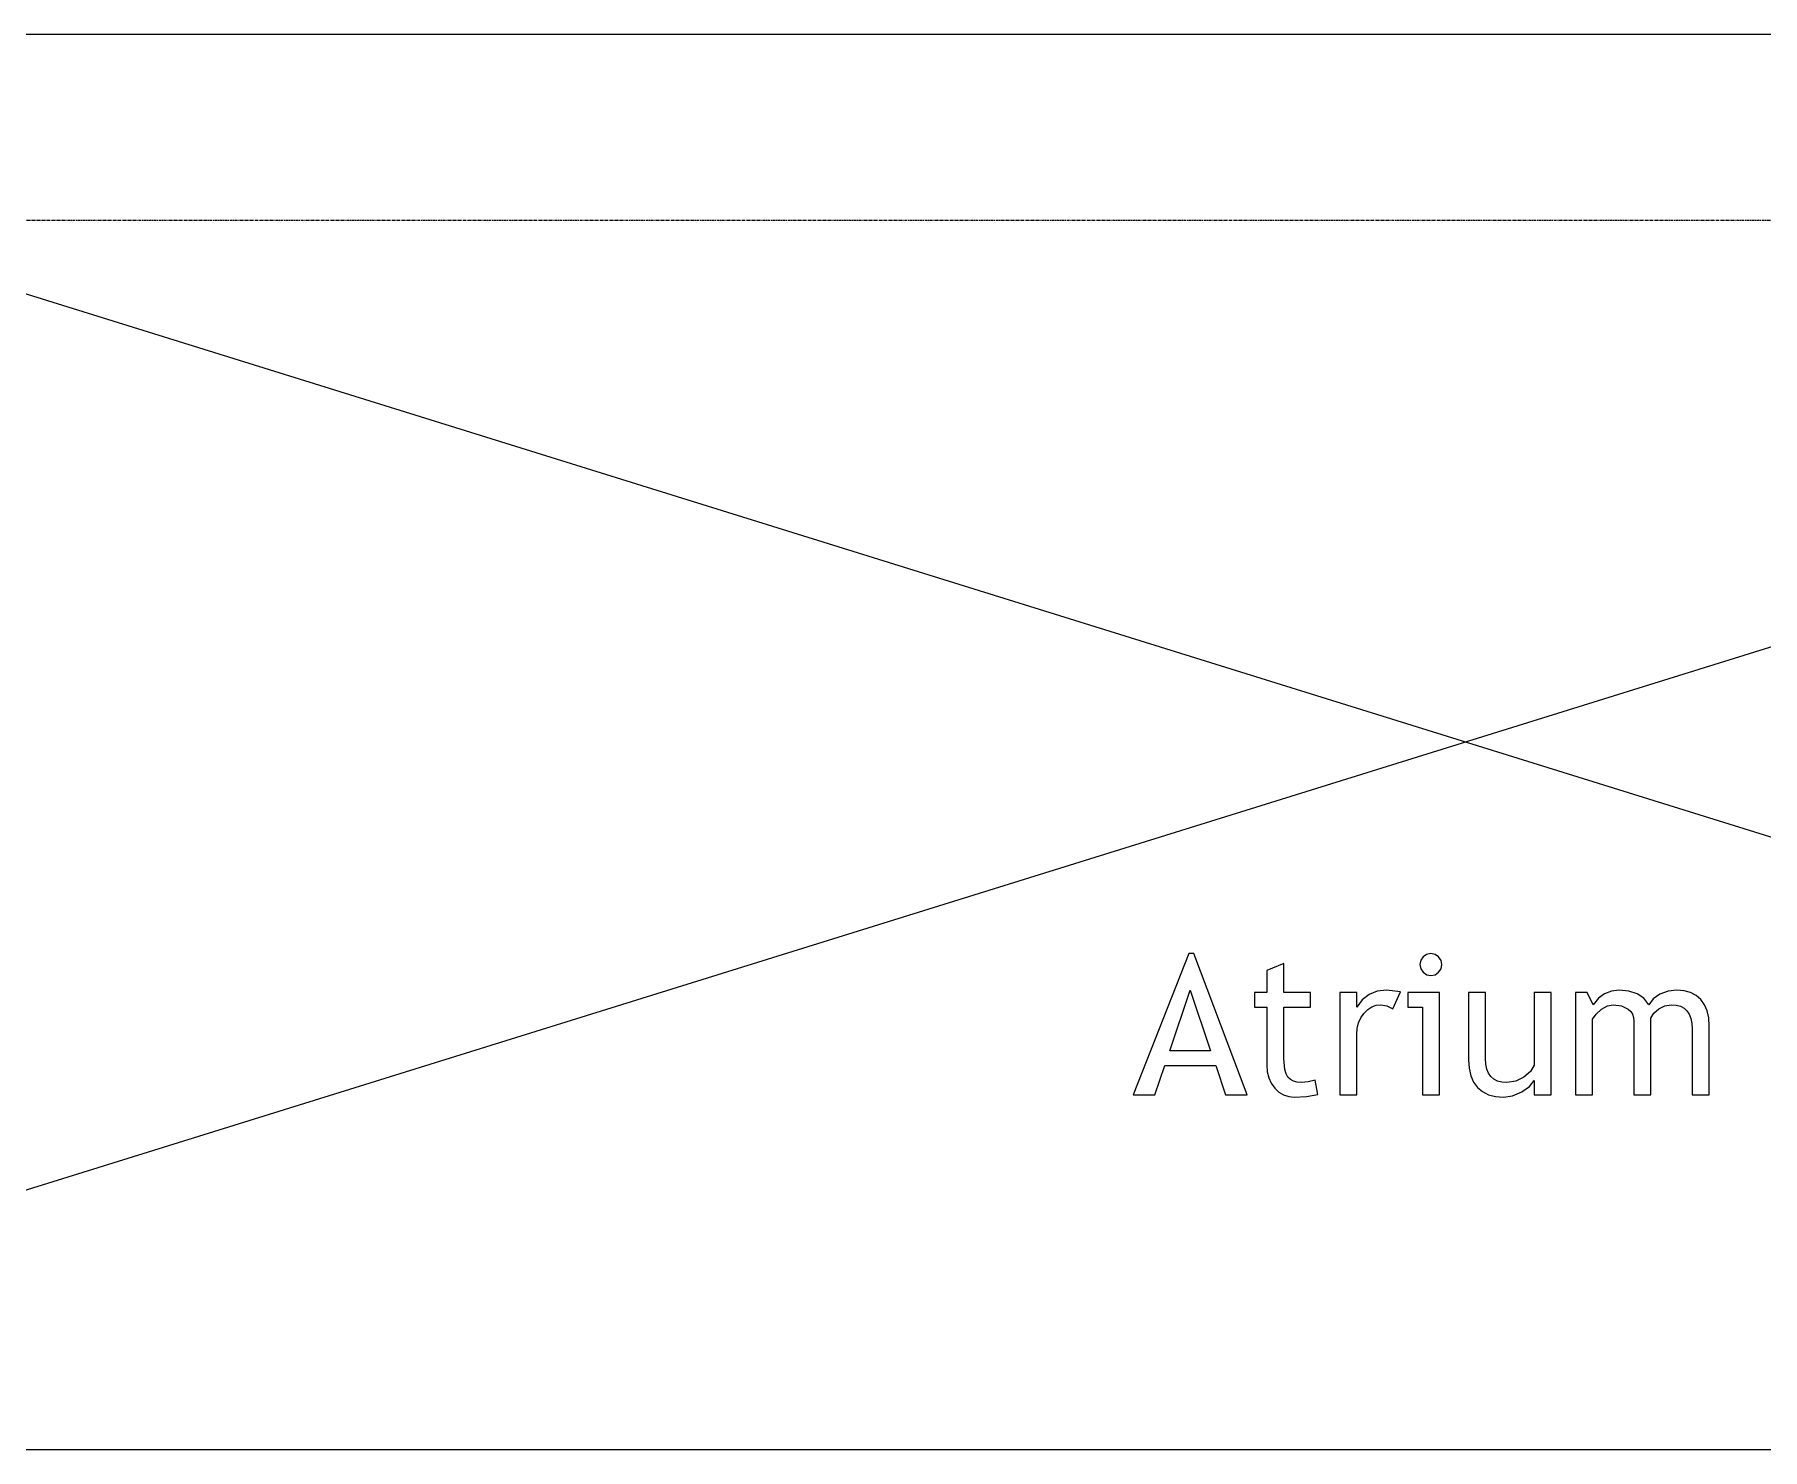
# Model space of a CAD drawing. Header units: inches. Extents: x -1714 to 6424, y -1550 to 970.
# Drawn here: x -755.7 to -457.6, y -84.8 to 159.2 of the extents above; entities that cross this region are included whole.
import ezdxf

# ---------------------------------------------------------------- set-up
doc = ezdxf.new("R2010")
doc.units = ezdxf.units.IN
doc.header["$MEASUREMENT"] = 0
doc.linetypes.add('Grid Line 1_2_', pattern=[0.875, 0.5, -0.125, 0.125, -0.125])
for name, color, linetype, lineweight in [('A-DETL', 90, 'Continuous', 9), ('A-GENM', 13, 'Continuous', 9), ('S-GRID', 1, 'Continuous', 9)]:
    doc.layers.add(name, color=color, linetype=linetype, lineweight=lineweight)

msp = doc.modelspace()

# ---------------------------------------------------------------- linework, layer by layer
at = {"layer": 'A-DETL'}
for p, q in [((-116.85079, 159.21004), (-900.85079, 159.21004)), ((-900.85079, -84.78996), (-116.85079, 159.21004)), ((-116.85079, -84.78996), (-900.85079, 159.21004)), ((-900.85079, -84.78996), (-116.85079, -84.78996))]:
    msp.add_line(p, q, dxfattribs=at)
at = {"layer": 'A-GENM'}
for p, q in [((-556.53554, 0.71347), (-566.18104, -23.60999)), ((-555.6968, 0.71347), (-556.53554, 0.71347)), ((-546.47066, -23.60999), (-555.6968, 0.71347)), ((-516.14825, 0.16632), (-516.55861, -0.44062)), ((-515.54131, 0.57668), (-516.14825, 0.16632)), ((-514.81479, 0.71347), (-515.54131, 0.57668)), ((-514.08662, 0.57504), (-514.81479, 0.71347)), ((-513.47477, 0.15977), (-514.08662, 0.57504)), ((-513.0595, -0.44881), (-513.47477, 0.15977)), ((-540.18011, -0.96401), (-543.1157, -2.20247)), ((-543.1157, -2.20247), (-543.1157, -5.99645)), ((-540.18011, -5.99645), (-540.18011, -0.96401)), ((-516.55861, -0.44062), (-516.6954, -1.16715)), ((-516.6954, -1.16715), (-516.55698, -1.89531)), ((-516.55698, -1.89531), (-516.1417, -2.50716)), ((-516.1417, -2.50716), (-515.53312, -2.92244)), ((-515.53312, -2.92244), (-514.81479, -3.06086)), ((-514.81479, -3.06086), (-514.08662, -2.92244)), ((-514.08662, -2.92244), (-513.47477, -2.50716)), ((-513.47477, -2.50716), (-513.0595, -1.89531)), ((-512.92107, -1.16715), (-513.0595, -0.44881)), ((-513.0595, -1.89531), (-512.92107, -1.16715)), ((-559.85773, -16.06133), (-556.32585, -5.57708)), ((-556.32585, -5.57708), (-552.83984, -16.06133)), ((-524.0741, -5.76056), (-525.45794, -6.31098)), ((-522.48139, -5.57708), (-524.0741, -5.76056)), ((-520.05036, -5.85885), (-522.48139, -5.57708)), ((-521.36089, -8.80099), (-520.05036, -5.85885)), ((-483.68026, -5.73435), (-484.84459, -6.20614)), ((-482.40536, -5.57708), (-483.68026, -5.73435)), ((-480.68979, -5.73435), (-482.40536, -5.57708)), ((-479.2519, -6.20614), (-480.68979, -5.73435)), ((-473.86725, -5.75728), (-475.28918, -6.29787)), ((-472.40601, -5.57708), (-473.86725, -5.75728)), ((-471.14176, -5.67885), (-472.40601, -5.57708)), ((-470.02904, -5.98417), (-471.14176, -5.67885)), ((-543.1157, -5.99645), (-545.21255, -5.99645)), ((-545.21255, -5.99645), (-545.21255, -8.51267)), ((-545.21255, -8.51267), (-543.1157, -8.51267)), ((-543.1157, -8.51267), (-543.1157, -18.53823)), ((-535.56704, -5.99645), (-540.18011, -5.99645)), ((-540.18011, -17.36531), (-540.18011, -8.51267)), ((-540.18011, -8.51267), (-535.56704, -8.51267)), ((-535.56704, -8.51267), (-535.56704, -5.99645)), ((-527.59902, -5.99645), (-530.53461, -5.99645)), ((-530.53461, -5.99645), (-530.53461, -23.60999)), ((-527.59902, -8.51267), (-527.59902, -5.99645)), ((-526.63291, -7.22835), (-527.59902, -8.51267)), ((-525.45794, -6.31098), (-526.63291, -7.22835)), ((-526.35074, -9.59058), (-525.69977, -8.93552)), ((-525.69977, -8.93552), (-524.99516, -8.46762)), ((-524.99516, -8.46762), (-524.23689, -8.18688)), ((-524.23689, -8.18688), (-523.42498, -8.0933)), ((-523.42498, -8.0933), (-522.38802, -8.27022)), ((-522.38802, -8.27022), (-521.36089, -8.80099)), ((-513.34044, -5.99645), (-518.79225, -5.99645)), ((-518.79225, -5.99645), (-518.79225, -8.51267)), ((-518.79225, -8.51267), (-516.27603, -8.51267)), ((-516.27603, -8.51267), (-516.27603, -23.60999)), ((-513.34044, -23.60999), (-513.34044, -5.99645)), ((-505.37241, -5.99645), (-508.308, -5.99645)), ((-508.308, -5.99645), (-508.308, -17.61431)), ((-505.37241, -17.37841), (-505.37241, -5.99645)), ((-494.04943, -5.99645), (-496.98502, -5.99645)), ((-496.98502, -5.99645), (-496.98502, -18.53168)), ((-494.04943, -23.60999), (-494.04943, -5.99645)), ((-487.85717, -5.99645), (-489.85573, -5.99645)), ((-489.85573, -5.99645), (-489.85573, -23.60999)), ((-486.84151, -8.0933), (-487.85717, -5.99645)), ((-485.89834, -6.99246), (-486.84151, -8.0933)), ((-486.31812, -9.70525), (-485.4032, -8.87962)), ((-484.84459, -6.20614), (-485.89834, -6.99246)), ((-485.4032, -8.87962), (-484.36379, -8.28988)), ((-484.36379, -8.28988), (-483.38826, -8.0933)), ((-483.38826, -8.0933), (-481.92292, -8.28251)), ((-481.92292, -8.28251), (-480.77703, -8.85013)), ((-480.77703, -8.85013), (-480.34558, -9.26356)), ((-478.09167, -6.99246), (-479.2519, -6.20614)), ((-477.20911, -8.0933), (-478.09167, -6.99246)), ((-476.4703, -7.10713), (-477.20911, -8.0933)), ((-475.28918, -6.29787), (-476.4703, -7.10713)), ((-476.33187, -9.55782), (-475.49559, -8.80099)), ((-475.49559, -8.80099), (-474.46436, -8.27022)), ((-474.46436, -8.27022), (-473.35615, -8.0933)), ((-473.35615, -8.0933), (-472.50533, -8.15924)), ((-472.50533, -8.15924), (-471.76795, -8.35705)), ((-471.76795, -8.35705), (-471.14401, -8.68673)), ((-471.14401, -8.68673), (-470.63352, -9.14828)), ((-469.06784, -6.49302), (-470.02904, -5.98417)), ((-468.25818, -7.20542), (-469.06784, -6.49302)), ((-467.61602, -8.1017), (-468.25818, -7.20542)), ((-467.15734, -9.1622), (-467.61602, -8.1017)), ((-527.521, -12.18113), (-527.28695, -11.24103)), ((-527.28695, -11.24103), (-526.89686, -10.37752)), ((-526.89686, -10.37752), (-526.35074, -9.59058)), ((-486.92014, -10.60952), (-486.31812, -9.70525)), ((-486.92014, -23.60999), (-486.92014, -10.60952)), ((-480.34558, -9.26356), (-480.0374, -9.74703)), ((-480.0374, -9.74703), (-479.85249, -10.30052)), ((-479.85249, -10.30052), (-479.79085, -10.92405)), ((-479.79085, -10.92405), (-479.79085, -23.60999)), ((-476.85526, -10.41294), (-476.33187, -9.55782)), ((-476.85526, -23.60999), (-476.85526, -10.41294)), ((-470.63352, -9.14828), (-470.23647, -9.7417)), ((-470.23647, -9.7417), (-469.95286, -10.467)), ((-469.95286, -10.467), (-469.7827, -11.32417)), ((-469.7827, -11.32417), (-469.72598, -12.31321)), ((-466.88212, -10.38694), (-467.15734, -9.1622)), ((-466.79039, -11.77589), (-466.88212, -10.38694)), ((-466.79039, -23.60999), (-466.79039, -11.77589)), ((-527.59902, -13.19782), (-527.521, -12.18113)), ((-527.59902, -23.60999), (-527.59902, -13.19782)), ((-469.72598, -12.31321), (-469.72598, -23.60999)), ((-552.83984, -16.06133), (-559.85773, -16.06133)), ((-539.99991, -19.28851), (-540.18011, -17.36531)), ((-508.308, -17.61431), (-508.21074, -19.06326)), ((-505.31487, -18.34749), (-505.37241, -17.37841)), ((-562.40672, -23.60999), (-560.69647, -18.57755)), ((-560.69647, -18.57755), (-551.90281, -18.57755)), ((-551.90281, -18.57755), (-550.24499, -23.60999)), ((-543.1157, -18.53823), (-543.0299, -19.67348)), ((-543.0299, -19.67348), (-542.77251, -20.70716)), ((-542.77251, -20.70716), (-542.34351, -21.63928)), ((-539.77467, -20.00685), (-539.99991, -19.28851)), ((-539.45932, -20.563), (-539.77467, -20.00685)), ((-539.04405, -20.97869), (-539.45932, -20.563)), ((-508.21074, -19.06326), (-507.91894, -20.33694)), ((-507.91894, -20.33694), (-507.43261, -21.43532)), ((-505.14225, -19.18735), (-505.31487, -18.34749)), ((-504.85455, -19.89801), (-505.14225, -19.18735)), ((-504.45177, -20.47946), (-504.85455, -19.89801)), ((-503.9339, -20.93169), (-504.45177, -20.47946)), ((-498.74768, -20.61215), (-500.15159, -21.28789)), ((-497.63864, -19.64154), (-498.74768, -20.61215)), ((-496.98502, -18.53168), (-497.63864, -19.64154)), ((-566.18104, -23.60999), (-562.40672, -23.60999)), ((-550.24499, -23.60999), (-546.47066, -23.60999)), ((-542.34351, -21.63928), (-541.74292, -22.46982)), ((-541.74292, -22.46982), (-541.01742, -23.15212)), ((-541.01742, -23.15212), (-540.21369, -23.63947)), ((-540.21369, -23.63947), (-539.33175, -23.93189)), ((-538.51901, -21.2756), (-539.04405, -20.97869)), ((-537.88423, -21.45375), (-538.51901, -21.2756)), ((-537.13968, -21.51314), (-537.88423, -21.45375)), ((-535.96676, -21.40829), (-537.13968, -21.51314)), ((-536.2518, -23.91796), (-534.30893, -23.58378)), ((-534.75451, -21.09377), (-535.96676, -21.40829)), ((-534.30893, -23.58378), (-534.75451, -21.09377)), ((-530.53461, -23.60999), (-527.59902, -23.60999)), ((-516.27603, -23.60999), (-513.34044, -23.60999)), ((-507.43261, -21.43532), (-506.75175, -22.35843)), ((-506.75175, -22.35843), (-505.88782, -23.08946)), ((-505.88782, -23.08946), (-504.8523, -23.61162)), ((-504.8523, -23.61162), (-503.64518, -23.92492)), ((-503.30096, -21.25472), (-503.9339, -20.93169)), ((-502.55293, -21.44853), (-503.30096, -21.25472)), ((-501.68982, -21.51314), (-502.55293, -21.44853)), ((-502.26646, -24.02936), (-500.7143, -23.80247)), ((-500.15159, -21.28789), (-501.68982, -21.51314)), ((-500.7143, -23.80247), (-499.12446, -23.12181)), ((-499.12446, -23.12181), (-497.78526, -22.18397)), ((-497.78526, -22.18397), (-496.98502, -21.1855)), ((-496.98502, -21.1855), (-496.98502, -23.60999)), ((-496.98502, -23.60999), (-494.04943, -23.60999)), ((-489.85573, -23.60999), (-486.92014, -23.60999)), ((-479.79085, -23.60999), (-476.85526, -23.60999)), ((-469.72598, -23.60999), (-466.79039, -23.60999)), ((-539.33175, -23.93189), (-538.37158, -24.02936)), ((-538.37158, -24.02936), (-536.2518, -23.91796)), ((-503.64518, -23.92492), (-502.26646, -24.02936))]:
    msp.add_line(p, q, dxfattribs=at)
at = {"layer": 'S-GRID', "linetype": 'Grid Line 1_2_'}
msp.add_line((-1714.24651, 127.21004), (1936.33324, 127.21004), dxfattribs=at)

doc.saveas('drawing.dxf')
